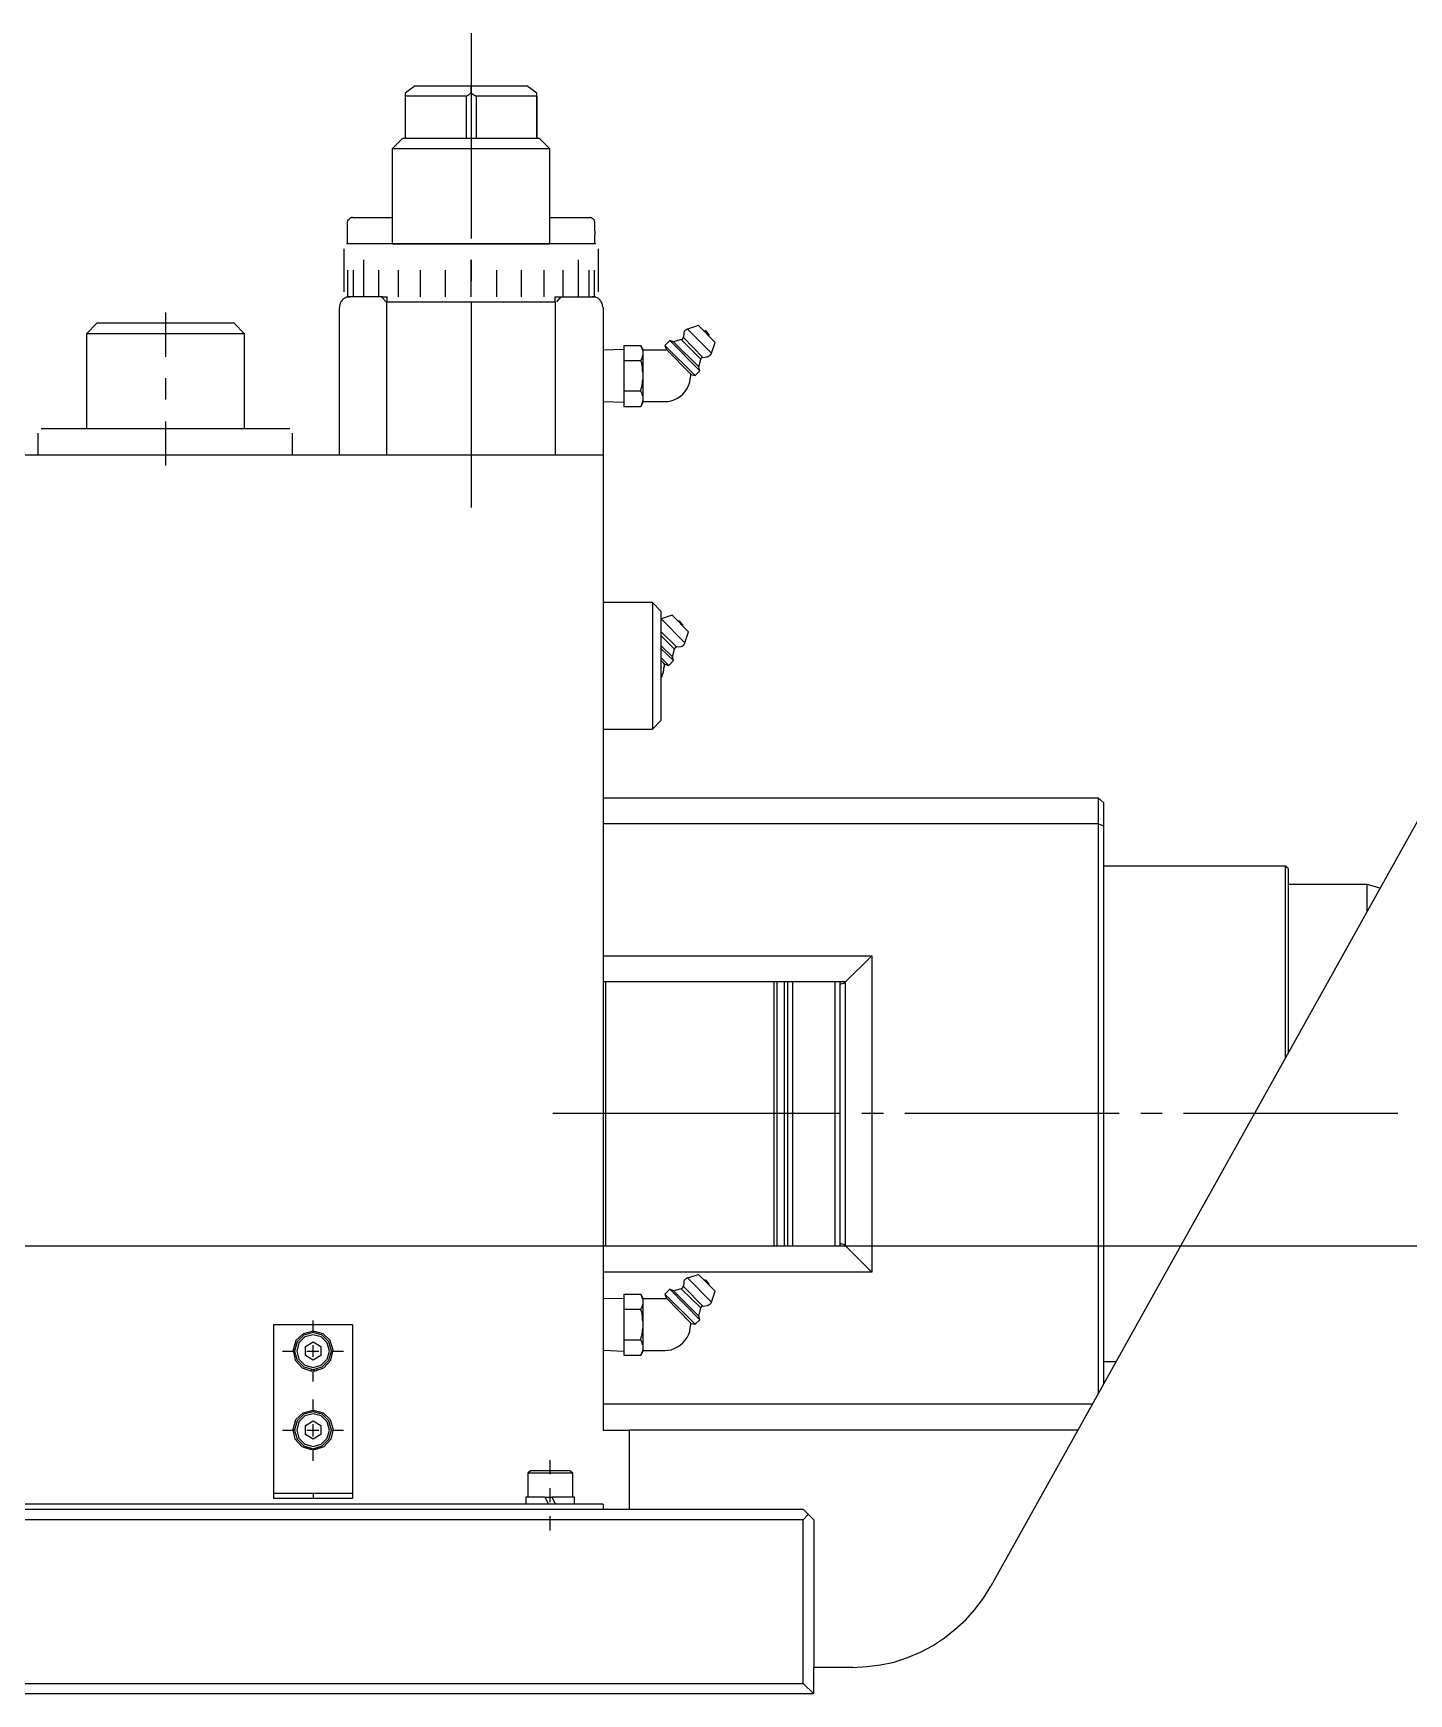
# Model space of a CAD drawing. Header units: millimetres. Extents: x -211 to 45495, y 24 to 52952.
# Drawn here: x 23541.3 to 23802.3, y 27346.4 to 27661.4 of the extents above; entities that cross this region are included whole.
import ezdxf

# ---------------------------------------------------------------- set-up
doc = ezdxf.new("R2010")
doc.units = ezdxf.units.MM
doc.layers.add('Layer2', color=7, linetype='Continuous')

# ---------------------------------------------------------------- blocks, each defined once
blk = doc.blocks.new('BLKF436')
at = {"layer": 'Layer2', "color": 7, "linetype": 'Continuous', "lineweight": 25}
for p, q in [((23719.96, 27362.46), (23721.59, 27364.61)), ((23718.23, 27360.48), (23719.96, 27362.46)), ((23714.19, 27357.03), (23716.25, 27358.67)), ((23716.25, 27358.67), (23718.23, 27360.48)), ((23709.62, 27354.36), (23711.95, 27355.57)), ((23711.95, 27355.57), (23714.19, 27357.03)), ((23699.46, 27351.61), (23702.04, 27351.95)), ((23702.04, 27351.95), (23704.63, 27352.47)), ((23704.63, 27352.47), (23707.21, 27353.33)), ((23707.21, 27353.33), (23709.62, 27354.36)), ((23696.79, 27351.44), (23699.46, 27351.61))]:
    blk.add_line(p, q, dxfattribs=at)
blk = doc.blocks.new('BLKF499')
at = {"layer": 'Layer2', "color": 7, "linetype": 'Continuous', "lineweight": 25}
for p, q in [((23660.97, 27541.06), (23661.05, 27541.23)), ((23660.97, 27540.8), (23660.97, 27541.06)), ((23660.37, 27539.08), (23660.45, 27539.25)), ((23660.45, 27539.25), (23660.62, 27539.42)), ((23660.62, 27539.6), (23660.71, 27539.85)), ((23660.62, 27539.42), (23660.62, 27539.6)), ((23660.71, 27539.85), (23660.8, 27540.03)), ((23660.8, 27540.03), (23660.88, 27540.2)), ((23660.88, 27540.46), (23660.97, 27540.63)), ((23660.88, 27540.2), (23660.88, 27540.46)), ((23660.97, 27540.63), (23660.97, 27540.8))]:
    blk.add_line(p, q, dxfattribs=at)
blk = doc.blocks.new('BLKF500')
at = {"layer": 'Layer2', "color": 7, "linetype": 'Continuous', "lineweight": 25}
for p, q in [((23664.15, 27545.11), (23664.33, 27545.11)), ((23664.33, 27545.11), (23664.41, 27545.19)), ((23664.41, 27545.19), (23664.5, 27545.19)), ((23664.5, 27545.19), (23664.58, 27545.28)), ((23664.58, 27545.28), (23664.67, 27545.28)), ((23664.67, 27545.28), (23664.76, 27545.37)), ((23664.76, 27545.45), (23664.84, 27545.54)), ((23664.76, 27545.37), (23664.76, 27545.45)), ((23664.84, 27545.54), (23664.93, 27545.62)), ((23664.93, 27545.62), (23664.93, 27545.71))]:
    blk.add_line(p, q, dxfattribs=at)
blk = doc.blocks.new('BLKF501')
at = {"layer": 'Layer2', "color": 7, "linetype": 'Continuous', "lineweight": 25}
for p, q in [((23663.03, 27544.76), (23662.95, 27544.68)), ((23663.12, 27544.85), (23663.03, 27544.85)), ((23663.03, 27544.85), (23663.03, 27544.76)), ((23663.29, 27544.94), (23663.12, 27544.94)), ((23663.12, 27544.94), (23663.12, 27544.85)), ((23663.38, 27545.02), (23663.29, 27544.94))]:
    blk.add_line(p, q, dxfattribs=at)
blk = doc.blocks.new('BLKF502')
at = {"layer": 'Layer2', "color": 7, "linetype": 'Continuous', "lineweight": 25}
for p, q in [((23656.75, 27594.36), (23656.83, 27594.54)), ((23656.83, 27594.62), (23656.92, 27595.05)), ((23656.83, 27594.54), (23656.83, 27594.62)), ((23656.92, 27595.48), (23657.01, 27595.91)), ((23656.92, 27595.05), (23656.92, 27595.48)), ((23657.01, 27595.91), (23657.01, 27596.35)), ((23656.58, 27593.59), (23656.66, 27594.02)), ((23656.66, 27594.02), (23656.75, 27594.36))]:
    blk.add_line(p, q, dxfattribs=at)
blk = doc.blocks.new('BLKF503')
at = {"layer": 'Layer2', "color": 7, "linetype": 'Continuous', "lineweight": 25}
for p, q in [((23656.83, 27593.07), (23656.66, 27593.42)), ((23656.92, 27592.64), (23656.83, 27593.07)), ((23657.01, 27592.64), (23656.92, 27592.64)), ((23657.01, 27592.13), (23657.01, 27592.64))]:
    blk.add_line(p, q, dxfattribs=at)
blk = doc.blocks.new('BLKF504')
at = {"layer": 'Layer2', "color": 7, "linetype": 'Continuous', "lineweight": 25}
for p, q in [((23656.58, 27599.36), (23656.75, 27599.62)), ((23656.75, 27599.62), (23656.92, 27600.05)), ((23656.92, 27600.05), (23657.01, 27600.48))]:
    blk.add_line(p, q, dxfattribs=at)
blk = doc.blocks.new('BLKF505')
at = {"layer": 'Layer2', "color": 7, "linetype": 'Continuous', "lineweight": 25}
for p, q in [((23656.75, 27598.84), (23656.58, 27599.27)), ((23656.83, 27598.41), (23656.75, 27598.84)), ((23656.92, 27597.98), (23656.83, 27598.41)), ((23656.92, 27597.38), (23656.92, 27597.98)), ((23657.01, 27596.95), (23656.92, 27597.38)), ((23657.01, 27596.43), (23657.01, 27596.95))]:
    blk.add_line(p, q, dxfattribs=at)
blk = doc.blocks.new('BLKF506')
at = {"layer": 'Layer2', "color": 7, "linetype": 'Continuous', "lineweight": 25}
for p, q in [((23656.83, 27601.77), (23656.66, 27602.12)), ((23656.92, 27601.34), (23656.83, 27601.77)), ((23657.01, 27601.25), (23656.92, 27601.34)), ((23657.01, 27600.82), (23657.01, 27601.25))]:
    blk.add_line(p, q, dxfattribs=at)
blk = doc.blocks.new('BLKF507')
at = {"layer": 'Layer2', "color": 7, "linetype": 'Continuous', "lineweight": 25}
for p, q in [((23656.75, 27591.01), (23656.92, 27591.44)), ((23656.92, 27591.44), (23657.01, 27591.87)), ((23656.58, 27590.66), (23656.75, 27590.92)), ((23656.75, 27590.92), (23656.75, 27591.01))]:
    blk.add_line(p, q, dxfattribs=at)
blk = doc.blocks.new('BLKF508')
at = {"layer": 'Layer2', "color": 7, "linetype": 'Continuous', "lineweight": 25}
for p, q in [((23665.36, 27594.02), (23665.62, 27594.62)), ((23665.62, 27594.62), (23665.88, 27595.23)), ((23665.88, 27595.23), (23665.96, 27595.83)), ((23661.14, 27591.61), (23661.74, 27591.61)), ((23661.74, 27591.61), (23662.35, 27591.7)), ((23662.35, 27591.7), (23663.03, 27591.95)), ((23663.03, 27591.95), (23663.55, 27592.21)), ((23663.55, 27592.21), (23664.07, 27592.56)), ((23664.07, 27592.56), (23664.58, 27592.99)), ((23664.58, 27592.99), (23665.02, 27593.5)), ((23665.02, 27593.5), (23665.36, 27594.02))]:
    blk.add_line(p, q, dxfattribs=at)
blk = doc.blocks.new('BLKF509')
at = {"layer": 'Layer2', "color": 7, "linetype": 'Continuous', "lineweight": 25}
for p, q in [((23664.84, 27604.78), (23664.76, 27604.7)), ((23664.76, 27604.7), (23664.76, 27604.61)), ((23664.93, 27604.96), (23664.84, 27604.87)), ((23664.84, 27604.87), (23664.84, 27604.78)), ((23665.02, 27605.04), (23664.93, 27605.04)), ((23664.93, 27605.04), (23664.93, 27604.96)), ((23665.1, 27605.13), (23665.02, 27605.04)), ((23665.19, 27605.22), (23665.1, 27605.13)), ((23665.27, 27605.22), (23665.19, 27605.22)), ((23665.36, 27605.3), (23665.27, 27605.22)), ((23665.45, 27605.3), (23665.36, 27605.3))]:
    blk.add_line(p, q, dxfattribs=at)
blk = doc.blocks.new('BLKF510')
at = {"layer": 'Layer2', "color": 7, "linetype": 'Continuous', "lineweight": 25}
for p, q in [((23669.15, 27600.05), (23669.23, 27600.13)), ((23669.23, 27600.13), (23669.41, 27600.13)), ((23669.41, 27600.13), (23669.49, 27600.22)), ((23669.49, 27600.22), (23669.58, 27600.22)), ((23669.58, 27600.22), (23669.67, 27600.31)), ((23669.67, 27600.31), (23669.75, 27600.39)), ((23669.75, 27600.39), (23669.75, 27600.48)), ((23669.75, 27600.48), (23669.84, 27600.48)), ((23669.84, 27600.48), (23669.92, 27600.57)), ((23669.92, 27600.57), (23669.92, 27600.65))]:
    blk.add_line(p, q, dxfattribs=at)
blk = doc.blocks.new('BLKF511')
at = {"layer": 'Layer2', "color": 7, "linetype": 'Continuous', "lineweight": 25}
for p, q in [((23664.24, 27603.32), (23664.41, 27603.32)), ((23664.41, 27603.32), (23664.41, 27603.41)), ((23664.41, 27603.41), (23664.5, 27603.41)), ((23664.5, 27603.41), (23664.58, 27603.49)), ((23664.58, 27603.58), (23664.58, 27603.67)), ((23664.58, 27603.49), (23664.58, 27603.58))]:
    blk.add_line(p, q, dxfattribs=at)
blk = doc.blocks.new('BLKF512')
at = {"layer": 'Layer2', "color": 7, "linetype": 'Continuous', "lineweight": 25}
for p, q in [((23668.03, 27599.79), (23667.94, 27599.7)), ((23668.12, 27599.88), (23668.03, 27599.79)), ((23668.2, 27599.96), (23668.12, 27599.88)), ((23668.37, 27599.96), (23668.2, 27599.96))]:
    blk.add_line(p, q, dxfattribs=at)
blk = doc.blocks.new('BLKF601')
at = {"layer": 'Layer2', "color": 7, "linetype": 'Continuous', "lineweight": 25}
for p, q in [((23656.58, 27419.38), (23656.75, 27419.64)), ((23656.75, 27419.64), (23656.92, 27420.07)), ((23656.92, 27420.07), (23657.01, 27420.5))]:
    blk.add_line(p, q, dxfattribs=at)
blk = doc.blocks.new('BLKF602')
at = {"layer": 'Layer2', "color": 7, "linetype": 'Continuous', "lineweight": 25}
for p, q in [((23656.75, 27418.86), (23656.58, 27419.29)), ((23656.83, 27418.43), (23656.75, 27418.86)), ((23656.92, 27418), (23656.83, 27418.43)), ((23656.92, 27417.4), (23656.92, 27418)), ((23657.01, 27416.97), (23656.92, 27417.4)), ((23657.01, 27416.45), (23657.01, 27416.97))]:
    blk.add_line(p, q, dxfattribs=at)
blk = doc.blocks.new('BLKF603')
at = {"layer": 'Layer2', "color": 7, "linetype": 'Continuous', "lineweight": 25}
for p, q in [((23656.83, 27421.71), (23656.66, 27422.14)), ((23656.92, 27421.36), (23656.83, 27421.71)), ((23657.01, 27421.28), (23656.92, 27421.36)), ((23657.01, 27420.76), (23657.01, 27421.28))]:
    blk.add_line(p, q, dxfattribs=at)
blk = doc.blocks.new('BLKF604')
at = {"layer": 'Layer2', "color": 7, "linetype": 'Continuous', "lineweight": 25}
for p, q in [((23656.83, 27414.64), (23656.92, 27415.08)), ((23656.92, 27415.51), (23657.01, 27415.94)), ((23656.92, 27415.08), (23656.92, 27415.51)), ((23657.01, 27415.94), (23657.01, 27416.37)), ((23656.58, 27413.61), (23656.66, 27414.04)), ((23656.66, 27414.04), (23656.75, 27414.39)), ((23656.75, 27414.39), (23656.83, 27414.56)), ((23656.83, 27414.56), (23656.83, 27414.64))]:
    blk.add_line(p, q, dxfattribs=at)
blk = doc.blocks.new('BLKF605')
at = {"layer": 'Layer2', "color": 7, "linetype": 'Continuous', "lineweight": 25}
for p, q in [((23656.83, 27413.09), (23656.66, 27413.44)), ((23656.92, 27412.66), (23656.83, 27413.09)), ((23657.01, 27412.66), (23656.92, 27412.66)), ((23657.01, 27412.15), (23657.01, 27412.66))]:
    blk.add_line(p, q, dxfattribs=at)
blk = doc.blocks.new('BLKF606')
at = {"layer": 'Layer2', "color": 7, "linetype": 'Continuous', "lineweight": 25}
for p, q in [((23656.92, 27411.37), (23657.01, 27411.8)), ((23656.58, 27410.68), (23656.75, 27410.94)), ((23656.75, 27411.03), (23656.92, 27411.37)), ((23656.75, 27410.94), (23656.75, 27411.03))]:
    blk.add_line(p, q, dxfattribs=at)
blk = doc.blocks.new('BLKF607')
at = {"layer": 'Layer2', "color": 7, "linetype": 'Continuous', "lineweight": 25}
for p, q in [((23665.62, 27414.56), (23665.88, 27415.16)), ((23665.88, 27415.16), (23665.96, 27415.85)), ((23662.35, 27411.72), (23663.03, 27411.98)), ((23663.03, 27411.98), (23663.55, 27412.23)), ((23663.55, 27412.23), (23664.07, 27412.58)), ((23664.07, 27412.58), (23664.58, 27413.01)), ((23664.58, 27413.01), (23665.02, 27413.53)), ((23665.02, 27413.53), (23665.36, 27414.04)), ((23665.36, 27414.04), (23665.62, 27414.56)), ((23661.14, 27411.54), (23661.74, 27411.63)), ((23661.74, 27411.63), (23662.35, 27411.72))]:
    blk.add_line(p, q, dxfattribs=at)
blk = doc.blocks.new('BLKF608')
at = {"layer": 'Layer2', "color": 7, "linetype": 'Continuous', "lineweight": 25}
for p, q in [((23664.84, 27424.81), (23664.76, 27424.72)), ((23664.76, 27424.72), (23664.76, 27424.63)), ((23664.93, 27424.98), (23664.84, 27424.89)), ((23664.84, 27424.89), (23664.84, 27424.81)), ((23665.02, 27425.06), (23664.93, 27424.98)), ((23665.1, 27425.15), (23665.02, 27425.06)), ((23665.19, 27425.24), (23665.1, 27425.15)), ((23665.27, 27425.24), (23665.19, 27425.24)), ((23665.36, 27425.32), (23665.27, 27425.24)), ((23665.45, 27425.32), (23665.36, 27425.32))]:
    blk.add_line(p, q, dxfattribs=at)
blk = doc.blocks.new('BLKF609')
at = {"layer": 'Layer2', "color": 7, "linetype": 'Continuous', "lineweight": 25}
for p, q in [((23669.15, 27420.07), (23669.23, 27420.07)), ((23669.23, 27420.07), (23669.32, 27420.16)), ((23669.32, 27420.16), (23669.41, 27420.16)), ((23669.41, 27420.16), (23669.49, 27420.24)), ((23669.49, 27420.24), (23669.58, 27420.24)), ((23669.58, 27420.24), (23669.67, 27420.33)), ((23669.67, 27420.33), (23669.75, 27420.41)), ((23669.75, 27420.41), (23669.84, 27420.5)), ((23669.84, 27420.5), (23669.92, 27420.59)), ((23669.92, 27420.59), (23669.92, 27420.67))]:
    blk.add_line(p, q, dxfattribs=at)
blk = doc.blocks.new('BLKF610')
at = {"layer": 'Layer2', "color": 7, "linetype": 'Continuous', "lineweight": 25}
for p, q in [((23664.24, 27423.26), (23664.33, 27423.34)), ((23664.33, 27423.34), (23664.41, 27423.34)), ((23664.41, 27423.34), (23664.5, 27423.43)), ((23664.5, 27423.43), (23664.58, 27423.51)), ((23664.58, 27423.6), (23664.58, 27423.69)), ((23664.58, 27423.51), (23664.58, 27423.6))]:
    blk.add_line(p, q, dxfattribs=at)
blk = doc.blocks.new('BLKF611')
at = {"layer": 'Layer2', "color": 7, "linetype": 'Continuous', "lineweight": 25}
for p, q in [((23668.03, 27419.73), (23667.94, 27419.73)), ((23668.12, 27419.9), (23668.03, 27419.81)), ((23668.03, 27419.81), (23668.03, 27419.73)), ((23668.2, 27419.9), (23668.12, 27419.9)), ((23668.37, 27419.98), (23668.2, 27419.98)), ((23668.2, 27419.98), (23668.2, 27419.9))]:
    blk.add_line(p, q, dxfattribs=at)
blk = doc.blocks.new('BLKF614')
at = {"layer": 'Layer2', "color": 7, "linetype": 'Continuous', "lineweight": 25}
for p, q in [((23594.4, 27399.57), (23592.85, 27399.14)), ((23595.95, 27399.14), (23594.4, 27399.57)), ((23591.73, 27398.02), (23591.3, 27396.47)), ((23591.3, 27396.47), (23591.73, 27394.92)), ((23592.85, 27399.14), (23591.73, 27398.02)), ((23597.07, 27398.02), (23595.95, 27399.14)), ((23597.5, 27396.47), (23597.07, 27398.02)), ((23591.73, 27394.92), (23592.85, 27393.81)), ((23592.85, 27393.81), (23594.4, 27393.37)), ((23594.4, 27393.37), (23595.95, 27393.81)), ((23595.95, 27393.81), (23597.07, 27394.92))]:
    blk.add_line(p, q, dxfattribs=at)
blk = doc.blocks.new('BLKF615')
at = {"layer": 'Layer2', "color": 7, "linetype": 'Continuous', "lineweight": 25}
for p, q in [((23592.68, 27399.49), (23591.39, 27398.2)), ((23594.4, 27399.92), (23592.68, 27399.49)), ((23596.12, 27399.49), (23594.4, 27399.92)), ((23597.42, 27398.2), (23596.12, 27399.49)), ((23591.39, 27398.2), (23590.87, 27396.47)), ((23590.87, 27396.47), (23591.39, 27394.75)), ((23597.93, 27396.47), (23597.42, 27398.2)), ((23591.39, 27394.75), (23592.68, 27393.46)), ((23592.68, 27393.46), (23594.4, 27392.94)), ((23594.4, 27392.94), (23596.12, 27393.46)), ((23596.12, 27393.46), (23597.42, 27394.75))]:
    blk.add_line(p, q, dxfattribs=at)
blk = doc.blocks.new('BLKF616')
at = {"layer": 'Layer2', "color": 7, "linetype": 'Continuous', "lineweight": 25}
for p, q in [((23594.4, 27414.99), (23592.68, 27414.47)), ((23596.12, 27414.47), (23594.4, 27414.99)), ((23591.39, 27413.18), (23590.87, 27411.46)), ((23592.68, 27414.47), (23591.39, 27413.18)), ((23597.42, 27413.18), (23596.12, 27414.47)), ((23597.93, 27411.46), (23597.42, 27413.18)), ((23590.87, 27411.46), (23591.39, 27409.74)), ((23591.39, 27409.74), (23592.68, 27408.44)), ((23596.12, 27408.44), (23597.42, 27409.74)), ((23592.68, 27408.44), (23594.4, 27407.93)), ((23594.4, 27407.93), (23596.12, 27408.44))]:
    blk.add_line(p, q, dxfattribs=at)
blk = doc.blocks.new('BLKF617')
at = {"layer": 'Layer2', "color": 7, "linetype": 'Continuous', "lineweight": 25}
for p, q in [((23591.73, 27413.01), (23591.3, 27411.46)), ((23592.85, 27414.13), (23591.73, 27413.01)), ((23594.4, 27414.56), (23592.85, 27414.13)), ((23595.95, 27414.13), (23594.4, 27414.56)), ((23597.07, 27413.01), (23595.95, 27414.13)), ((23597.5, 27411.46), (23597.07, 27413.01)), ((23591.3, 27411.46), (23591.73, 27409.91)), ((23591.73, 27409.91), (23592.85, 27408.79)), ((23592.85, 27408.79), (23594.4, 27408.36)), ((23594.4, 27408.36), (23595.95, 27408.79)), ((23595.95, 27408.79), (23597.07, 27409.91))]:
    blk.add_line(p, q, dxfattribs=at)
blk = doc.blocks.new('BLKF716')
at = {"layer": 'Layer2', "color": 7, "linetype": 'Continuous', "lineweight": 25}
for p, q in [((23624.37, 27650.08), (23624.46, 27650.08)), ((23624.46, 27650.08), (23624.54, 27649.99)), ((23624.54, 27649.99), (23624.63, 27649.91)), ((23624.63, 27649.91), (23624.71, 27649.91)), ((23624.71, 27649.91), (23624.8, 27649.82)), ((23624.8, 27649.82), (23624.89, 27649.74)), ((23624.89, 27649.74), (23624.97, 27649.74)), ((23624.97, 27649.74), (23625.06, 27649.65)), ((23625.06, 27649.65), (23625.14, 27649.65)), ((23625.14, 27649.65), (23625.23, 27649.56)), ((23625.23, 27649.56), (23625.32, 27649.48))]:
    blk.add_line(p, q, dxfattribs=at)
blk = doc.blocks.new('BLKF717')
at = {"layer": 'Layer2', "color": 7, "linetype": 'Continuous', "lineweight": 25}
for p, q in [((23623.42, 27649.48), (23623.51, 27649.48)), ((23623.51, 27649.48), (23623.59, 27649.56)), ((23623.59, 27649.56), (23623.68, 27649.65)), ((23623.68, 27649.65), (23623.77, 27649.65)), ((23623.77, 27649.65), (23623.85, 27649.74)), ((23623.85, 27649.74), (23623.94, 27649.74)), ((23623.94, 27649.74), (23624.02, 27649.82)), ((23624.02, 27649.82), (23624.11, 27649.91)), ((23624.11, 27649.91), (23624.2, 27649.99)), ((23624.2, 27649.99), (23624.28, 27650.08))]:
    blk.add_line(p, q, dxfattribs=at)
blk = doc.blocks.new('BLKF718')
at = {"layer": 'Layer2', "color": 7, "linetype": 'Continuous', "lineweight": 25}
for p, q in [((23647.88, 27611.42), (23647.62, 27611.42)), ((23648.14, 27611.33), (23647.88, 27611.42)), ((23648.4, 27611.16), (23648.14, 27611.33)), ((23648.65, 27611.07), (23648.4, 27611.16)), ((23648.83, 27610.9), (23648.65, 27611.07)), ((23649, 27610.64), (23648.83, 27610.9)), ((23649.08, 27610.47), (23649, 27610.64)), ((23649.26, 27610.21), (23649.08, 27610.47)), ((23649.34, 27609.95), (23649.26, 27610.21)), ((23649.34, 27609.69), (23649.34, 27609.95)), ((23649.43, 27609.43), (23649.34, 27609.69))]:
    blk.add_line(p, q, dxfattribs=at)
blk = doc.blocks.new('BLKF719')
at = {"layer": 'Layer2', "color": 7, "linetype": 'Continuous', "lineweight": 25}
for p, q in [((23599.65, 27610.47), (23599.57, 27610.21)), ((23599.83, 27610.64), (23599.65, 27610.47)), ((23600, 27610.9), (23599.83, 27610.64)), ((23600.17, 27611.07), (23600, 27610.9)), ((23600.43, 27611.16), (23600.17, 27611.07)), ((23600.6, 27611.33), (23600.43, 27611.16)), ((23600.86, 27611.42), (23600.6, 27611.33)), ((23601.38, 27611.42), (23600.86, 27611.42)), ((23599.48, 27609.95), (23599.4, 27609.69)), ((23599.57, 27610.21), (23599.48, 27609.95))]:
    blk.add_line(p, q, dxfattribs=at)
blk = doc.blocks.new('BLKF720')
at = {"layer": 'Layer2', "color": 7, "linetype": 'Continuous', "lineweight": 25}
for p, q in [((23601.12, 27626.05), (23601.03, 27625.97)), ((23601.2, 27626.14), (23601.12, 27626.05)), ((23601.29, 27626.23), (23601.2, 27626.14)), ((23601.38, 27626.31), (23601.29, 27626.23)), ((23601.55, 27626.4), (23601.38, 27626.31)), ((23601.64, 27626.4), (23601.55, 27626.4)), ((23601.72, 27626.49), (23601.64, 27626.4)), ((23601.89, 27626.49), (23601.72, 27626.49)), ((23600.95, 27625.71), (23600.86, 27625.62)), ((23601.03, 27625.97), (23600.95, 27625.8)), ((23600.95, 27625.8), (23600.95, 27625.71))]:
    blk.add_line(p, q, dxfattribs=at)
blk = doc.blocks.new('BLKF721')
at = {"layer": 'Layer2', "color": 7, "linetype": 'Continuous', "lineweight": 25}
for p, q in [((23647.19, 27626.4), (23647.02, 27626.49)), ((23647.28, 27626.4), (23647.19, 27626.4)), ((23647.36, 27626.31), (23647.28, 27626.4)), ((23647.53, 27626.23), (23647.36, 27626.31)), ((23647.62, 27626.14), (23647.53, 27626.23)), ((23647.71, 27626.05), (23647.62, 27626.14)), ((23647.79, 27625.97), (23647.71, 27626.05)), ((23647.79, 27625.8), (23647.79, 27625.97)), ((23647.88, 27625.71), (23647.79, 27625.8)), ((23647.88, 27625.45), (23647.88, 27625.71))]:
    blk.add_line(p, q, dxfattribs=at)
blk = doc.blocks.new('BLKF731')
at = {"layer": 'Layer2', "color": 7, "linetype": 'Continuous', "lineweight": 25}
for p, q in [((23594.4, 27415.25), (23592.51, 27414.73)), ((23596.3, 27414.73), (23594.4, 27415.25)), ((23591.13, 27413.44), (23590.61, 27411.63)), ((23592.51, 27414.73), (23591.13, 27413.44)), ((23597.67, 27413.44), (23596.3, 27414.73)), ((23598.19, 27411.63), (23597.67, 27413.44)), ((23590.61, 27411.63), (23591.04, 27409.74)), ((23591.04, 27409.74), (23592.33, 27408.27)), ((23596.47, 27408.27), (23597.76, 27409.74)), ((23597.76, 27409.74), (23598.19, 27411.63)), ((23594.66, 27407.67), (23596.47, 27408.27))]:
    blk.add_line(p, q, dxfattribs=at)
blk = doc.blocks.new('BLKF732')
at = {"layer": 'Layer2', "color": 7, "linetype": 'Continuous', "lineweight": 25}
for p, q in [((23591.13, 27398.46), (23592.51, 27399.75)), ((23592.51, 27399.75), (23594.4, 27400.26)), ((23594.4, 27400.26), (23596.3, 27399.75)), ((23596.3, 27399.75), (23597.67, 27398.46)), ((23590.61, 27396.56), (23591.13, 27398.46)), ((23591.04, 27394.75), (23590.61, 27396.56)), ((23597.67, 27398.46), (23598.19, 27396.56)), ((23598.19, 27396.56), (23597.76, 27394.75)), ((23592.33, 27393.29), (23591.04, 27394.75)), ((23594.14, 27392.69), (23592.33, 27393.29)), ((23597.76, 27394.75), (23596.47, 27393.29))]:
    blk.add_line(p, q, dxfattribs=at)
blk = doc.blocks.new('BLKF370')
at = {"layer": 'Layer2', "color": 7, "linetype": 'Continuous', "lineweight": 25}
for p, q in [((23624.37, 27661.45), (23624.37, 27622.52)), ((23613.78, 27651.46), (23611.88, 27650.08)), ((23613.78, 27651.46), (23634.96, 27651.46)), ((23624.37, 27650.08), (23624.37, 27651.46)), ((23636.86, 27650.08), (23634.96, 27651.46)), ((23611.88, 27650.08), (23611.88, 27649.56)), ((23611.88, 27650.08), (23611.88, 27641.47)), ((23611.88, 27649.56), (23611.97, 27649.48)), ((23623.42, 27649.48), (23611.97, 27649.48)), ((23611.97, 27641.47), (23611.97, 27649.48)), ((23623.42, 27649.48), (23623.42, 27641.47)), ((23624.28, 27650.08), (23624.37, 27650.08)), ((23625.32, 27649.48), (23625.4, 27649.48)), ((23636.86, 27649.48), (23625.4, 27649.48)), ((23625.4, 27641.47), (23625.4, 27649.48)), ((23636.86, 27649.48), (23636.86, 27650.08)), ((23636.86, 27641.47), (23636.86, 27650.08)), ((23636.86, 27649.48), (23636.86, 27641.47)), ((23611.37, 27641.47), (23609.39, 27639.49)), ((23639.35, 27639.49), (23609.39, 27639.49)), ((23609.39, 27639.49), (23609.39, 27621.49)), ((23637.37, 27641.47), (23611.37, 27641.47)), ((23639.35, 27639.49), (23637.37, 27641.47)), ((23639.35, 27621.49), (23639.35, 27639.49)), ((23601.89, 27626.49), (23609.39, 27626.49)), ((23639.35, 27626.49), (23646.93, 27626.49)), ((23647.02, 27626.49), (23646.93, 27626.49)), ((23600.86, 27625.62), (23600.86, 27625.45)), ((23600.86, 27625.45), (23600.86, 27621.49)), ((23647.88, 27623.39), (23647.79, 27622.95)), ((23647.79, 27622.95), (23647.79, 27621.49)), ((23647.88, 27623.99), (23647.88, 27625.45)), ((23647.88, 27623.99), (23647.88, 27623.39)), ((23600.26, 27620.54), (23600.26, 27612.36)), ((23648.05, 27621.49), (23600.77, 27621.49)), ((23609.39, 27621.49), (23639.35, 27621.49)), ((23648.57, 27612.36), (23648.57, 27620.54)), ((23604.05, 27611.42), (23604.05, 27618.48)), ((23604.05, 27611.42), (23604.05, 27618.48)), ((23624.37, 27618.48), (23624.37, 27614.43)), ((23624.37, 27611.42), (23624.37, 27618.48)), ((23624.37, 27611.42), (23624.37, 27618.48)), ((23644.78, 27611.42), (23644.78, 27618.48)), ((23644.78, 27611.42), (23644.78, 27618.48)), ((23601.03, 27611.42), (23601.03, 27616.5)), ((23601.03, 27611.42), (23601.03, 27616.5)), ((23602.07, 27611.42), (23602.07, 27616.5)), ((23602.07, 27611.42), (23602.07, 27616.5)), ((23606.89, 27611.42), (23606.89, 27616.5)), ((23606.89, 27611.42), (23606.89, 27616.5)), ((23610.59, 27611.42), (23610.59, 27616.5)), ((23610.59, 27611.42), (23610.59, 27616.5)), ((23614.81, 27611.42), (23614.81, 27616.5)), ((23614.81, 27611.42), (23614.81, 27616.5)), ((23619.55, 27611.42), (23619.55, 27616.5)), ((23619.55, 27611.42), (23619.55, 27616.5)), ((23629.28, 27611.42), (23629.28, 27616.5)), ((23629.28, 27611.42), (23629.28, 27616.5)), ((23633.93, 27611.42), (23633.93, 27616.5)), ((23633.93, 27611.42), (23633.93, 27616.5)), ((23638.23, 27611.42), (23638.23, 27616.5)), ((23638.23, 27611.42), (23638.23, 27616.5)), ((23641.85, 27611.42), (23641.85, 27616.5)), ((23641.85, 27611.42), (23641.85, 27616.5)), ((23646.76, 27611.42), (23646.76, 27616.5)), ((23646.76, 27611.42), (23646.76, 27616.5)), ((23647.79, 27611.42), (23647.79, 27616.5)), ((23647.79, 27611.42), (23647.79, 27616.5)), ((23600.77, 27611.42), (23601.38, 27611.42)), ((23607.58, 27611.42), (23601.38, 27611.42)), ((23607.4, 27611.42), (23608.27, 27610.47)), ((23607.58, 27611.42), (23608.44, 27611.42)), ((23608.35, 27610.47), (23640.39, 27610.47)), ((23608.35, 27610.47), (23608.35, 27581.45)), ((23608.44, 27610.47), (23608.44, 27611.42)), ((23624.37, 27610.38), (23624.37, 27571.46)), ((23640.3, 27611.42), (23640.3, 27610.47)), ((23640.3, 27611.42), (23641.25, 27611.42)), ((23640.39, 27581.45), (23640.39, 27610.47)), ((23641.42, 27611.42), (23640.56, 27610.47)), ((23641.25, 27611.42), (23647.36, 27611.42)), ((23647.36, 27611.42), (23648.05, 27611.42)), ((23647.62, 27611.42), (23647.36, 27611.42)), ((23859.37, 27611.42), (23722.97, 27366.85)), ((23566.41, 27608.49), (23566.41, 27600.05)), ((23599.4, 27609.69), (23599.4, 27609.43)), ((23599.4, 27581.45), (23599.4, 27609.43)), ((23649.43, 27609.43), (23649.43, 27581.45)), ((23553.41, 27606.42), (23551.43, 27604.44)), ((23581.4, 27604.44), (23551.43, 27604.44)), ((23551.43, 27604.44), (23551.43, 27586.44)), ((23579.42, 27606.42), (23553.41, 27606.42)), ((23581.4, 27604.44), (23579.42, 27606.42)), ((23581.4, 27586.44), (23581.4, 27604.44)), ((23664.76, 27604.53), (23664.67, 27603.75)), ((23664.76, 27604.61), (23664.76, 27604.53)), ((23667.51, 27605.99), (23665.45, 27605.3)), ((23665.45, 27605.3), (23670.01, 27600.74)), ((23667.51, 27605.99), (23670.7, 27602.8)), ((23668.72, 27604.87), (23668.63, 27604.87)), ((23668.89, 27604.96), (23668.72, 27604.96)), ((23668.72, 27604.96), (23668.72, 27604.87)), ((23668.89, 27604.96), (23669.58, 27604.18)), ((23669.58, 27603.92), (23669.58, 27604.18)), ((23653.39, 27601.43), (23649.43, 27601.34)), ((23653.39, 27602.2), (23656.58, 27602.2)), ((23653.39, 27602.2), (23653.39, 27590.66)), ((23656.66, 27602.12), (23656.58, 27602.2)), ((23657.01, 27601.43), (23656.58, 27602.2)), ((23657.01, 27591.44), (23657.01, 27601.43)), ((23661.14, 27601.34), (23657.01, 27601.34)), ((23662.09, 27603.15), (23661.14, 27602.2)), ((23666.91, 27596.52), (23661.14, 27602.2)), ((23661.14, 27602.2), (23661.4, 27601.51)), ((23661.57, 27601.34), (23661.14, 27601.34)), ((23666.13, 27596.69), (23661.4, 27601.51)), ((23667.77, 27597.38), (23662.09, 27603.15)), ((23662.78, 27602.89), (23662.09, 27603.15)), ((23664.24, 27603.32), (23662.78, 27602.89)), ((23667.6, 27598.15), (23662.78, 27602.89)), ((23664.24, 27603.32), (23667.94, 27599.62)), ((23664.58, 27603.67), (23664.67, 27603.75)), ((23664.67, 27603.75), (23668.37, 27599.96)), ((23670.01, 27600.74), (23670.7, 27602.8)), ((23653.39, 27599.36), (23656.58, 27599.36)), ((23656.58, 27599.27), (23656.58, 27599.36)), ((23657.01, 27600.48), (23657.01, 27600.74)), ((23667.6, 27598.15), (23667.94, 27599.62)), ((23667.77, 27597.38), (23667.6, 27598.15)), ((23667.94, 27599.7), (23667.94, 27599.62)), ((23668.37, 27599.96), (23669.15, 27600.05)), ((23669.92, 27600.65), (23670.01, 27600.74)), ((23566.41, 27596), (23566.41, 27591.95)), ((23657.01, 27596.35), (23657.01, 27596.43)), ((23666.05, 27596.86), (23665.96, 27596.86)), ((23665.96, 27595.83), (23666.05, 27596.43)), ((23666.05, 27596.43), (23666.05, 27596.86)), ((23666.13, 27596.69), (23666.91, 27596.52)), ((23666.91, 27596.52), (23667.77, 27597.38)), ((23649.43, 27591.61), (23653.39, 27591.44)), ((23653.39, 27593.59), (23656.58, 27593.59)), ((23656.66, 27593.42), (23656.58, 27593.59)), ((23656.58, 27590.66), (23657.01, 27591.44)), ((23657.01, 27591.87), (23657.01, 27592.13)), ((23657.01, 27591.61), (23661.14, 27591.61)), ((23653.39, 27590.66), (23656.58, 27590.66)), ((23542.22, 27585.58), (23542.22, 27581.45)), ((23542.82, 27586.44), (23590.01, 27586.44)), ((23551.43, 27586.44), (23581.4, 27586.44)), ((23566.41, 27587.82), (23566.41, 27579.47)), ((23590.53, 27581.45), (23590.53, 27585.58)), ((23538.43, 27581.45), (23649.43, 27581.45)), ((23649.43, 27581.45), (23649.43, 27396.47)), ((23658.82, 27553.46), (23649.43, 27553.46)), ((23658.82, 27553.46), (23658.82, 27529.43)), ((23660.37, 27551.82), (23658.82, 27553.46)), ((23660.37, 27551.82), (23660.37, 27531.07)), ((23662.52, 27551.05), (23660.45, 27550.36)), ((23662.52, 27551.05), (23665.62, 27547.86)), ((23660.45, 27550.36), (23660.37, 27550.36)), ((23660.37, 27550.36), (23660.37, 27550.27)), ((23660.37, 27547.95), (23663.38, 27545.02)), ((23660.45, 27550.36), (23664.93, 27545.8)), ((23663.9, 27549.93), (23663.55, 27549.93)), ((23663.9, 27549.93), (23664.58, 27549.24)), ((23664.58, 27548.98), (23664.58, 27549.24)), ((23664.93, 27545.8), (23665.62, 27547.86)), ((23660.37, 27547.17), (23662.95, 27544.59)), ((23662.6, 27543.13), (23660.37, 27545.28)), ((23662.78, 27542.44), (23660.37, 27544.76)), ((23662.6, 27543.13), (23662.95, 27544.59)), ((23662.95, 27544.68), (23662.95, 27544.59)), ((23663.38, 27545.02), (23664.15, 27545.11)), ((23664.93, 27545.71), (23664.93, 27545.8)), ((23661.92, 27541.49), (23660.37, 27543.04)), ((23661.14, 27541.75), (23660.37, 27542.52)), ((23660.97, 27541.84), (23660.97, 27541.92)), ((23661.05, 27541.75), (23660.97, 27541.84)), ((23661.05, 27541.49), (23661.05, 27541.75)), ((23661.05, 27541.23), (23661.05, 27541.49)), ((23661.14, 27541.75), (23661.92, 27541.49)), ((23661.92, 27541.49), (23662.78, 27542.44)), ((23662.78, 27542.44), (23662.6, 27543.13)), ((23649.43, 27529.43), (23658.82, 27529.43)), ((23658.82, 27529.43), (23660.37, 27531.07)), ((23649.43, 27516.43), (23743.38, 27516.43)), ((23743.38, 27516.43), (23743.38, 27403.45)), ((23743.38, 27516.43), (23744.41, 27515.48)), ((23744.41, 27405.26), (23744.41, 27515.48)), ((23743.38, 27511.44), (23649.43, 27511.44)), ((23744.41, 27511.01), (23743.38, 27511.44)), ((23778.86, 27503.43), (23744.41, 27503.43)), ((23778.86, 27467.09), (23778.86, 27503.43)), ((23779.37, 27503), (23778.86, 27503.43)), ((23779.37, 27503), (23779.37, 27468.04)), ((23794.36, 27499.98), (23779.37, 27499.98)), ((23794.36, 27494.9), (23794.36, 27499.98)), ((23796.86, 27499.29), (23794.36, 27499.98)), ((23649.43, 27486.46), (23700.41, 27486.46)), ((23695.41, 27481.47), (23700.41, 27486.46)), ((23700.41, 27486.46), (23700.41, 27426.44)), ((23695.41, 27481.47), (23649.43, 27481.47)), ((23649.86, 27481.47), (23649.86, 27431.44)), ((23681.89, 27431.44), (23681.89, 27481.47)), ((23682.41, 27481.47), (23682.41, 27431.44)), ((23683.87, 27431.44), (23683.87, 27481.47)), ((23684.39, 27481.47), (23684.39, 27431.44)), ((23685.42, 27431.44), (23685.42, 27481.47)), ((23693.43, 27431.44), (23693.43, 27481.47)), ((23694.38, 27431.44), (23694.38, 27481.47)), ((23694.38, 27481.04), (23694.38, 27481.47)), ((23694.38, 27431.44), (23694.38, 27481.47)), ((23694.38, 27481.04), (23695.41, 27481.38)), ((23695.41, 27431.44), (23695.41, 27481.47)), ((23694.47, 27456.5), (23639.87, 27456.5)), ((23702.65, 27456.5), (23698.51, 27456.5)), ((23747.34, 27456.5), (23706.69, 27456.5)), ((23755.52, 27456.5), (23751.47, 27456.5)), ((23800.21, 27456.5), (23759.57, 27456.5)), ((23484.43, 27431.44), (24295.37, 27431.44)), ((23649.43, 27431.44), (23695.41, 27431.44)), ((23695.41, 27431.52), (23694.38, 27431.87)), ((23694.38, 27431.44), (23694.38, 27431.87)), ((23695.41, 27431.44), (23700.41, 27426.44)), ((23700.41, 27426.44), (23649.43, 27426.44)), ((23664.76, 27424.55), (23664.67, 27423.69)), ((23664.76, 27424.63), (23664.76, 27424.55)), ((23665.45, 27425.32), (23667.51, 27426.01)), ((23665.45, 27425.32), (23670.01, 27420.76)), ((23667.51, 27426.01), (23670.7, 27422.83)), ((23668.89, 27424.89), (23668.63, 27424.89)), ((23668.89, 27424.89), (23669.58, 27424.2)), ((23653.39, 27421.45), (23649.43, 27421.36)), ((23653.39, 27422.22), (23656.58, 27422.22)), ((23653.39, 27422.22), (23653.39, 27410.68)), ((23656.66, 27422.14), (23656.58, 27422.22)), ((23657.01, 27421.45), (23656.58, 27422.22)), ((23657.01, 27411.46), (23657.01, 27421.45)), ((23661.14, 27421.36), (23657.01, 27421.36)), ((23662.09, 27423.17), (23661.14, 27422.22)), ((23666.91, 27416.54), (23661.14, 27422.22)), ((23661.14, 27422.22), (23661.4, 27421.53)), ((23661.57, 27421.36), (23661.14, 27421.36)), ((23666.13, 27416.71), (23661.4, 27421.53)), ((23667.77, 27417.4), (23662.09, 27423.17)), ((23662.78, 27422.91), (23662.09, 27423.17)), ((23664.24, 27423.26), (23662.78, 27422.91)), ((23667.6, 27418.09), (23662.78, 27422.91)), ((23664.24, 27423.26), (23667.94, 27419.64)), ((23664.58, 27423.69), (23664.67, 27423.69)), ((23664.67, 27423.69), (23668.37, 27419.98)), ((23669.58, 27423.94), (23669.58, 27424.2)), ((23670.01, 27420.76), (23670.7, 27422.83)), ((23653.39, 27419.38), (23656.58, 27419.38)), ((23656.58, 27419.29), (23656.58, 27419.38)), ((23657.01, 27420.5), (23657.01, 27420.76)), ((23667.6, 27418.09), (23667.94, 27419.64)), ((23667.77, 27417.4), (23667.6, 27418.09)), ((23667.94, 27419.73), (23667.94, 27419.64)), ((23668.37, 27419.98), (23669.15, 27420.07)), ((23669.92, 27420.67), (23670.01, 27420.76)), ((23601.89, 27416.45), (23586.91, 27416.45)), ((23586.91, 27416.45), (23586.91, 27383.47)), ((23594.4, 27414.9), (23594.4, 27417.23)), ((23601.89, 27416.45), (23601.89, 27383.47)), ((23657.01, 27416.37), (23657.01, 27416.45)), ((23666.05, 27416.8), (23665.96, 27416.88)), ((23665.96, 27415.85), (23666.05, 27416.45)), ((23666.05, 27416.45), (23666.05, 27416.8)), ((23666.13, 27416.71), (23666.91, 27416.54)), ((23666.91, 27416.54), (23667.77, 27417.4)), ((23592.94, 27412.32), (23594.4, 27413.18)), ((23592.94, 27410.6), (23592.94, 27412.32)), ((23594.4, 27413.18), (23595.87, 27412.32)), ((23594.4, 27410.34), (23594.4, 27412.58)), ((23595.87, 27412.32), (23595.87, 27410.6)), ((23653.39, 27413.61), (23656.58, 27413.61)), ((23656.66, 27413.44), (23656.58, 27413.61)), ((23657.01, 27411.8), (23657.01, 27412.15)), ((23588.63, 27411.46), (23590.96, 27411.46)), ((23594.4, 27409.74), (23592.94, 27410.6)), ((23593.2, 27411.46), (23595.52, 27411.46)), ((23595.87, 27410.6), (23594.4, 27409.74)), ((23597.07, 27409.91), (23597.5, 27411.46)), ((23597.42, 27409.74), (23597.93, 27411.46)), ((23597.85, 27411.46), (23600.17, 27411.46)), ((23649.43, 27411.63), (23653.39, 27411.46)), ((23653.39, 27410.68), (23656.58, 27410.68)), ((23656.58, 27410.68), (23657.01, 27411.46)), ((23657.01, 27411.54), (23661.14, 27411.54)), ((23744.41, 27409.48), (23746.74, 27409.48)), ((23592.33, 27408.27), (23594.14, 27407.67)), ((23594.14, 27407.67), (23594.14, 27407.93)), ((23594.4, 27405.69), (23594.4, 27408.01)), ((23594.66, 27407.67), (23594.66, 27407.93)), ((23595.18, 27407.76), (23595.18, 27408.01)), ((23594.4, 27399.92), (23594.4, 27402.24)), ((23649.43, 27401.47), (23742.26, 27401.47)), ((23588.63, 27396.47), (23590.96, 27396.47)), ((23592.94, 27397.34), (23594.4, 27398.2)), ((23592.94, 27395.61), (23592.94, 27397.34)), ((23593.2, 27396.47), (23595.52, 27396.47)), ((23594.4, 27398.2), (23595.87, 27397.34)), ((23594.4, 27395.27), (23594.4, 27397.59)), ((23595.87, 27397.34), (23595.87, 27395.61)), ((23597.07, 27394.92), (23597.5, 27396.47)), ((23597.42, 27394.75), (23597.93, 27396.47)), ((23597.85, 27396.47), (23600.17, 27396.47)), ((23649.43, 27396.47), (23654.42, 27396.47)), ((23654.42, 27381.49), (23654.42, 27396.47)), ((23739.5, 27396.47), (23654.42, 27396.47)), ((23594.4, 27394.75), (23592.94, 27395.61)), ((23594.14, 27392.69), (23594.14, 27392.94)), ((23595.87, 27395.61), (23594.4, 27394.75)), ((23594.4, 27390.62), (23594.4, 27392.94)), ((23596.47, 27393.29), (23594.66, 27392.69)), ((23594.66, 27392.69), (23594.66, 27392.94)), ((23595.18, 27392.77), (23595.18, 27393.03)), ((23639.35, 27390.79), (23639.35, 27388.12)), ((23635.65, 27388.72), (23635.13, 27388.29)), ((23643.66, 27388.29), (23635.13, 27388.29)), ((23635.13, 27388.29), (23635.13, 27383.73)), ((23643.14, 27388.72), (23635.65, 27388.72)), ((23643.66, 27388.29), (23643.14, 27388.72)), ((23643.66, 27383.73), (23643.66, 27388.29)), ((23586.91, 27384.42), (23586.91, 27383.47)), ((23601.89, 27384.42), (23586.91, 27384.42)), ((23601.89, 27383.47), (23586.91, 27383.47)), ((23594.4, 27384.42), (23594.4, 27383.47)), ((23601.89, 27384.42), (23601.89, 27383.47)), ((23634.79, 27383.73), (23634.79, 27382.44)), ((23638.41, 27383.73), (23634.79, 27383.73)), ((23638.41, 27383.73), (23639.7, 27383.73)), ((23639.09, 27382.44), (23638.41, 27383.73)), ((23639.35, 27385.45), (23639.35, 27382.78)), ((23644, 27383.73), (23639.7, 27383.73)), ((23639.7, 27383.73), (23640.39, 27382.44)), ((23644, 27382.44), (23644, 27383.73)), ((23296.36, 27381.49), (23687.41, 27381.49)), ((23649.43, 27382.44), (23499.42, 27382.44)), ((23649.43, 27382.44), (23649.43, 27381.49)), ((23687.41, 27381.49), (23689.39, 27379.42)), ((23687.41, 27379.42), (23688.35, 27380.46)), ((23687.41, 27379.42), (23298.43, 27379.42)), ((23639.35, 27380.11), (23639.35, 27377.44)), ((23687.41, 27348.42), (23687.41, 27379.42)), ((23689.39, 27379.42), (23689.39, 27351.44)), ((23721.59, 27364.61), (23722.97, 27366.85)), ((23689.39, 27346.44), (23689.39, 27351.44)), ((23696.79, 27351.44), (23689.39, 27351.44)), ((23689.39, 27346.44), (23294.38, 27346.44)), ((23298.43, 27348.42), (23687.41, 27348.42)), ((23687.41, 27348.42), (23689.39, 27346.44))]:
    blk.add_line(p, q, dxfattribs=at)
for name in ['BLKF717', 'BLKF716', 'BLKF720', 'BLKF721', 'BLKF719', 'BLKF718', 'BLKF509', 'BLKF506', 'BLKF511', 'BLKF504', 'BLKF505', 'BLKF512', 'BLKF510', 'BLKF502', 'BLKF508', 'BLKF507', 'BLKF503', 'BLKF501', 'BLKF500', 'BLKF499', 'BLKF608', 'BLKF603', 'BLKF610', 'BLKF601', 'BLKF602', 'BLKF611', 'BLKF609', 'BLKF731', 'BLKF616', 'BLKF604', 'BLKF607', 'BLKF617', 'BLKF606', 'BLKF605', 'BLKF732', 'BLKF615', 'BLKF614', 'BLKF436']:
    blk.add_blockref(name, (0, 0), dxfattribs=at)

msp = doc.modelspace()

# ---------------------------------------------------------------- block references
at = {"layer": 'Layer2', "color": 7, "linetype": 'Continuous', "lineweight": 25}
msp.add_blockref('BLKF370', (0, 0), dxfattribs=at)

doc.saveas('drawing.dxf')
